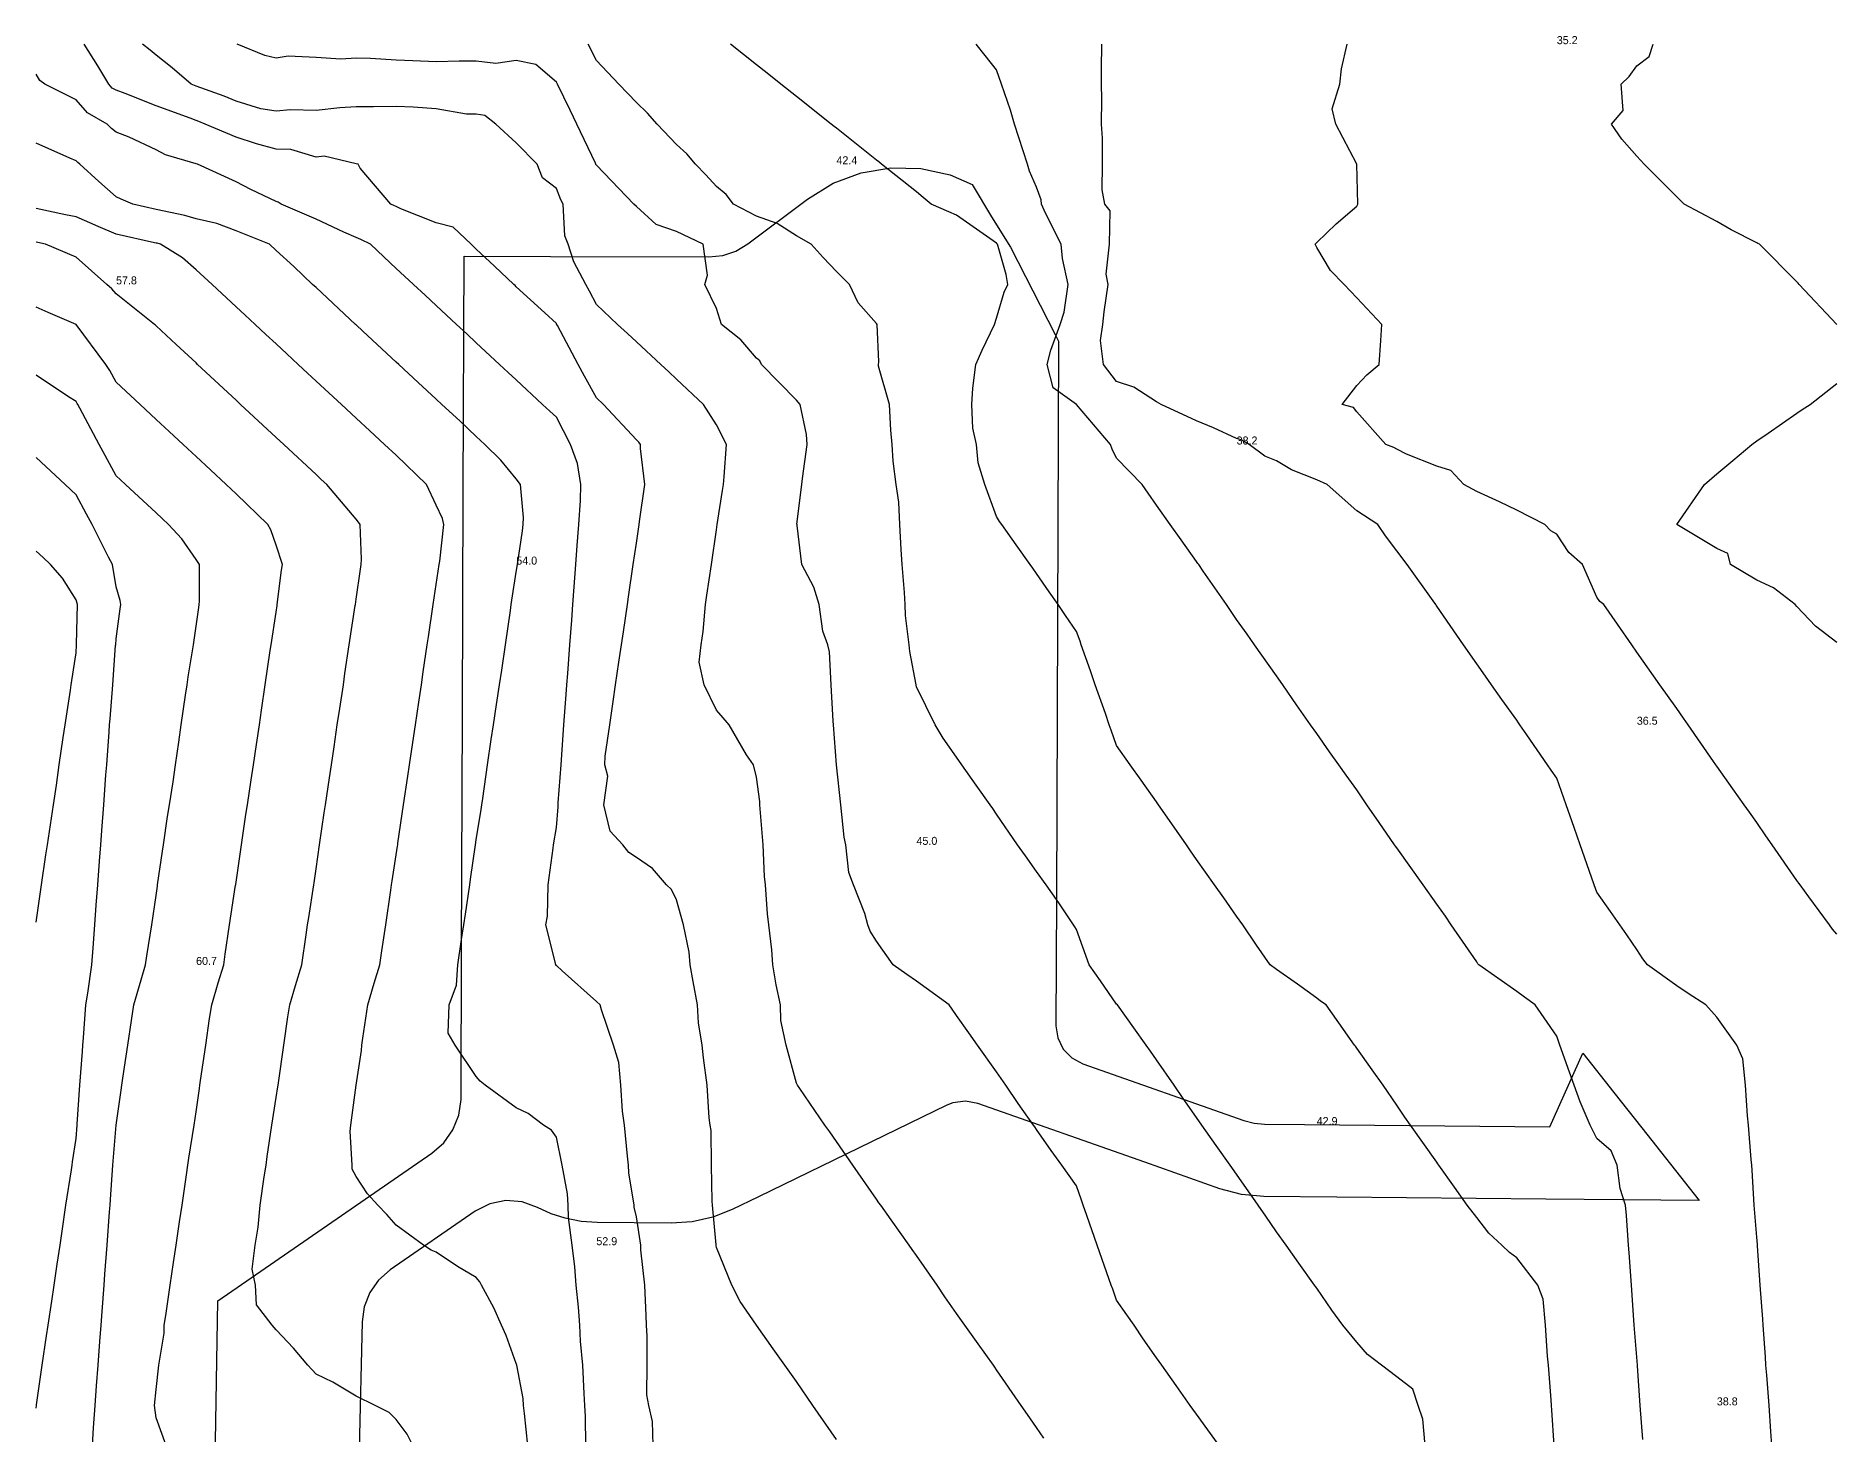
# Model space of a CAD drawing. Extents: x 0 to 225, y 0 to 336.
# Drawn here: x 0 to 225, y 161.3 to 336 of the extents above; entities that cross this region are included whole.
import ezdxf

# ---------------------------------------------------------------- set-up
doc = ezdxf.new("R2010")
doc.units = 0
for name, color, linetype in [('CONTOURS_MAJEURES', 3, 'CONTINUOUS'), ('CONTOURS_MINEURES', 8, 'CONTINUOUS'), ('PARCELLE', 4, 'CONTINUOUS'), ('POINTS_COTES', 7, 'CONTINUOUS')]:
    doc.layers.add(name, color=color, linetype=linetype)

msp = doc.modelspace()

# ---------------------------------------------------------------- linework, layer by layer
at = {"layer": 'CONTOURS_MAJEURES'}
for points in [[(100.002, 160.74), (97.054, 164.996), (95.003, 167.964), (93.555, 170.004), (92.08, 172.079), (90.003, 175), (87.988, 177.983), (86.935, 179.997), (85.003, 184.726), (84.957, 184.958), (84.957, 185.004), (84.957, 185.051), (84.533, 190.001), (84.494, 190.509), (84.373, 194.997), (84.334, 199.334), (84.23, 200.004), (84.089, 200.918), (83.854, 205.001), (83.387, 208.382), (83.206, 209.997), (82.771, 212.768), (82.632, 215.005), (82.092, 217.914), (81.722, 220.001), (81.621, 221.618), (80.897, 224.998), (80.004, 228.127), (79.412, 229.412), (78.788, 230.005), (77.033, 232.033), (75.004, 233.417), (74.062, 234.06), (73.294, 235.001), (71.717, 236.713), (70.936, 239.998), (71.422, 243.585), (71.072, 245.005), (71.096, 246.096), (71.671, 250.002), (72.098, 252.906), (72.406, 254.998), (72.82, 257.812), (73.141, 259.994), (73.394, 261.607), (73.888, 265.002), (74.03, 265.976), (74.616, 269.998), (75.004, 272.663), (75.303, 274.696), (75.347, 274.995), (75.406, 275.398), (76.082, 280.002), (75.51, 284.493), (75.504, 284.999), (75.294, 285.289), (75.004, 285.598), (70.879, 289.995), (70.004, 290.81), (68.535, 293.531), (67.74, 295.003), (65.14, 299.864), (65.067, 299.999), (65.046, 300.04), (65.005, 300.115), (63.576, 301.426), (60.005, 304.705), (59.854, 304.845), (59.693, 304.995), (57.278, 307.271), (55.005, 309.414), (54.371, 310.003), (52.129, 312.131), (49.995, 312.696), (45.572, 314.423), (44.995, 314.715), (44.805, 314.809), (44.333, 314.999), (40.495, 319.496), (40.245, 319.996), (39.995, 320.035), (36.002, 321.003), (34.996, 320.901), (31.844, 321.846), (29.996, 321.879), (27.54, 322.543), (24.996, 323.38), (21.151, 325.003), (20.329, 325.335), (19.997, 325.455), (19.257, 325.742), (14.997, 327.301), (11.154, 328.844), (9.997, 329.244), (9.519, 329.521), (9.096, 329.999), (7.718, 332.277), (6.031, 334.996)], [(200.742, 160.746), (200.399, 164.996), (200.082, 169.918), (200.077, 170.004), (199.996, 171.003), (199.673, 175), (199.39, 179.391), (199.351, 179.997), (199.026, 184.033), (198.948, 185.004), (198.708, 188.714), (198.603, 190.001), (197.923, 192.072), (197.549, 194.997), (196.787, 196.791), (194.996, 198.335), (194.163, 200.004), (192.909, 202.915), (192.168, 205.001), (191.599, 206.602), (190.391, 209.997), (189.997, 211.11), (188.406, 213.411), (187.305, 215.005), (185.975, 215.982), (184.997, 216.67), (180.26, 220.001), (180.151, 220.155), (179.997, 220.371), (176.792, 224.998), (176.074, 226.076), (174.998, 227.594), (173.287, 230.005), (169.998, 234.631), (169.846, 234.85), (169.742, 235.001), (167.801, 237.802), (166.28, 239.998), (164.998, 241.852), (163.691, 243.696), (162.762, 245.005), (161.614, 246.619), (159.999, 248.891), (159.229, 250.002), (157.499, 252.5), (155.768, 254.998), (154.999, 256.108), (152.236, 259.994), (151.307, 261.304), (149.999, 263.147), (148.717, 265.002), (145.833, 269.166), (145.263, 269.998), (145.153, 270.152), (145, 270.368), (143.077, 273.073), (141.71, 274.995), (140, 277.406), (138.939, 278.94), (138.205, 280.002), (135, 283.289), (134.435, 284.434), (134.253, 284.999), (130.001, 289.995), (127.092, 292.09), (126.323, 295.003), (126.798, 296.799), (127.95, 299.999), (128.46, 301.538), (128.951, 304.995), (128.233, 308.232), (128.088, 310.003), (126.112, 313.889), (125.63, 314.999), (125.572, 315.57), (125.001, 317.125), (124.141, 319.136), (123.866, 319.996), (123.334, 321.665), (122.232, 325.003), (121.766, 326.767), (120.621, 329.999), (120.001, 331.793), (118.581, 333.576), (117.45, 334.996)], [(16.247, 160), (14.997, 163.459), (14.791, 164.996), (14.997, 166.999), (15.327, 170.004), (15.988, 174.01), (16.026, 175), (16.204, 176.206), (16.762, 179.997), (17.176, 182.821), (17.497, 185.004), (17.928, 187.933), (18.249, 190.001), (18.804, 193.805), (18.977, 194.997), (19.107, 195.888), (19.752, 200.004), (19.997, 201.67), (20.42, 204.577), (20.482, 205.001), (20.565, 205.569), (21.21, 209.997), (21.692, 213.307), (21.957, 215.005), (22.774, 217.781), (23.443, 220.001), (23.641, 221.356), (24.171, 224.998), (24.939, 229.947), (24.947, 230.005), (24.954, 230.048), (24.996, 230.338), (25.676, 235.001), (26.225, 238.77), (26.418, 239.998), (26.877, 243.122), (27.153, 245.005), (27.525, 247.532), (27.909, 250.002), (28.174, 251.822), (28.637, 254.998), (29.258, 259.256), (29.365, 259.994), (29.996, 264.063), (30.123, 264.875), (30.142, 265.002), (30.686, 269.309), (30.788, 269.998), (29.996, 272.421), (29.347, 274.346), (28.96, 274.995), (24.996, 278.824), (23.747, 280.002), (21.815, 281.819), (19.997, 283.488), (18.372, 284.999), (16.633, 286.634), (14.997, 288.136), (12.997, 289.995), (9.997, 292.79), (9.222, 294.226), (8.739, 295.003), (4.998, 299.999), (1.498, 301.498), (-0.002, 302.14)]]:
    msp.add_lwpolyline(points, dxfattribs=at)
at = {"layer": 'CONTOURS_MINEURES'}
for points in [[(100.002, 160.74), (97.054, 164.996), (95.003, 167.964), (93.555, 170.004), (92.08, 172.079), (90.003, 175), (87.988, 177.983), (86.935, 179.997), (85.003, 184.726), (84.957, 184.958), (84.957, 185.004), (84.957, 185.051), (84.533, 190.001), (84.494, 190.509), (84.373, 194.997), (84.334, 199.334), (84.23, 200.004), (84.089, 200.918), (83.854, 205.001), (83.387, 208.382), (83.206, 209.997), (82.771, 212.768), (82.632, 215.005), (82.092, 217.914), (81.722, 220.001), (81.621, 221.618), (80.897, 224.998), (80.004, 228.127), (79.412, 229.412), (78.788, 230.005), (77.033, 232.033), (75.004, 233.417), (74.062, 234.06), (73.294, 235.001), (71.717, 236.713), (70.936, 239.998), (71.422, 243.585), (71.072, 245.005), (71.096, 246.096), (71.671, 250.002), (72.098, 252.906), (72.406, 254.998), (72.82, 257.812), (73.141, 259.994), (73.394, 261.607), (73.888, 265.002), (74.03, 265.976), (74.616, 269.998), (75.004, 272.663), (75.303, 274.696), (75.347, 274.995), (75.406, 275.398), (76.082, 280.002), (75.51, 284.493), (75.504, 284.999), (75.294, 285.289), (75.004, 285.598), (70.879, 289.995), (70.004, 290.81), (68.535, 293.531), (67.74, 295.003), (65.14, 299.864), (65.067, 299.999), (65.046, 300.04), (65.005, 300.115), (63.576, 301.426), (60.005, 304.705), (59.854, 304.845), (59.693, 304.995), (57.278, 307.271), (55.005, 309.414), (54.371, 310.003), (52.129, 312.131), (49.995, 312.696), (45.572, 314.423), (44.995, 314.715), (44.805, 314.809), (44.333, 314.999), (40.495, 319.496), (40.245, 319.996), (39.995, 320.035), (36.002, 321.003), (34.996, 320.901), (31.844, 321.846), (29.996, 321.879), (27.54, 322.543), (24.996, 323.38), (21.151, 325.003), (20.329, 325.335), (19.997, 325.455), (19.257, 325.742), (14.997, 327.301), (11.154, 328.844), (9.997, 329.244), (9.519, 329.521), (9.096, 329.999), (7.718, 332.277), (6.031, 334.996)], [(125.924, 160.922), (125.001, 162.221), (123.865, 163.861), (123.078, 164.996), (120.001, 169.448), (119.77, 169.773), (119.606, 170.004), (117.694, 172.694), (116.054, 175), (115.001, 176.481), (113.562, 178.558), (112.566, 179.997), (110.002, 183.706), (109.463, 184.465), (109.081, 185.004), (106.82, 188.184), (105.528, 190.001), (105.31, 190.308), (105.002, 190.741), (102.054, 194.997), (100.002, 197.964), (99.156, 199.157), (98.555, 200.004), (95.419, 204.584), (95.131, 205.001), (95.078, 205.077), (95.003, 205.218), (93.724, 209.997), (93.05, 213.049), (92.993, 215.005), (92.472, 217.534), (92.044, 220.001), (91.908, 221.905), (91.546, 224.998), (91.397, 226.394), (91.137, 230.005), (91.031, 231.032), (90.836, 235.001), (90.482, 239.519), (90.444, 239.998), (90.424, 240.419), (90.003, 243.465), (89.633, 245.005), (88.753, 246.254), (86.582, 250.002), (85.86, 250.858), (85.003, 251.819), (83.459, 254.998), (82.835, 257.827), (83.109, 259.994), (83.367, 261.633), (83.631, 265.002), (83.817, 266.188), (84.372, 269.998), (85.003, 274.329), (85.101, 274.995), (85.766, 279.238), (85.877, 280.002), (85.992, 280.991), (86.279, 284.999), (85.003, 287.448), (83.378, 289.995), (80.004, 293.176), (79.064, 294.062), (78.042, 295.003), (75.004, 297.824), (73.883, 298.879), (72.662, 299.999), (70.004, 302.497), (69.144, 304.135), (68.675, 304.995), (67.205, 307.8), (66.465, 310.003), (66.056, 311.053), (65.844, 314.999), (65.555, 315.549), (65.005, 316.951), (63.294, 318.286), (62.597, 319.996), (60.005, 322.692), (57.434, 325.003), (56.081, 326.078), (55.005, 326.243), (53.762, 326.243), (49.995, 326.918), (47.102, 327.108), (44.995, 327.207), (42.168, 327.174), (39.995, 327.187), (37.945, 327.052), (34.996, 326.721), (31.795, 326.801), (29.996, 326.614), (28.081, 326.917), (24.996, 327.89), (23.493, 328.497), (19.997, 329.763), (19.386, 329.999), (17.023, 332.024), (14.997, 333.621), (14.243, 334.243), (13.293, 334.996)], [(147.837, 160), (145, 163.886), (144.538, 164.535), (144.21, 164.996), (142.461, 167.462), (140.658, 170.004), (140, 170.929), (138.308, 173.309), (137.18, 175), (136.288, 176.287), (135, 178.146), (134.515, 179.512), (134.342, 179.997), (133.204, 183.205), (132.566, 185.004), (131.3, 188.702), (130.845, 190.001), (130.625, 190.625), (130.001, 192.406), (128.159, 194.997), (126.847, 196.846), (125.001, 199.448), (124.77, 199.773), (124.606, 200.004), (122.693, 202.695), (121.155, 205.001), (120.001, 206.666), (117.633, 209.997), (116.54, 211.538), (115.001, 213.706), (114.463, 214.465), (114.104, 215.005), (110.002, 217.966), (108.806, 218.806), (107.107, 220.001), (105.002, 222.962), (104.205, 224.201), (103.902, 224.998), (103.555, 226.447), (102.112, 230.005), (101.536, 231.538), (101.19, 235.001), (100.952, 235.951), (100.552, 239.998), (100.002, 245.005), (99.618, 250.002), (99.572, 250.431), (99.339, 254.998), (99.129, 259.121), (98.918, 259.994), (98.304, 261.695), (97.825, 265.002), (97.19, 267.188), (95.676, 269.998), (95.111, 274.886), (95.074, 274.995), (95.063, 275.055), (95.687, 280.002), (95.741, 280.74), (96.326, 284.999), (96.264, 286.259), (95.457, 289.995), (95.003, 290.522), (90.644, 295.003), (90.434, 295.433), (90.003, 295.76), (88.072, 298.069), (85.628, 299.999), (85.003, 301.997), (83.575, 304.995), (83.871, 306.129), (83.364, 310.003), (80.004, 311.616), (77.459, 312.457), (75.004, 314.715), (74.695, 314.999), (70.004, 319.867), (69.96, 319.952), (69.943, 319.996), (69.885, 320.115), (67.551, 325.003), (66.735, 326.732), (65.13, 329.999), (65.005, 330.24), (62.456, 332.449), (60.005, 332.966), (57.438, 332.565), (55.005, 332.867), (52.871, 332.867), (49.995, 332.785), (47.073, 332.919), (44.995, 333.015), (41.775, 333.218), (39.995, 333.229), (38.1, 333.102), (34.996, 333.319), (31.503, 333.49), (29.996, 333.245), (28.592, 333.593), (25.115, 334.996)], [(173.546, 160), (173.281, 163.281), (172.698, 164.996), (172.013, 167.014), (169.998, 168.554), (168.102, 170.004), (166.362, 171.367), (164.998, 172.905), (163.288, 175), (161.892, 176.893), (159.999, 179.627), (159.845, 179.843), (159.735, 179.997), (157.768, 182.77), (156.183, 185.004), (154.999, 186.67), (153.635, 188.638), (152.691, 190.001), (149.999, 193.887), (149.21, 194.997), (147.461, 197.462), (145.657, 200.004), (145, 200.93), (143.333, 203.335), (142.179, 205.001), (140, 208.147), (139.231, 209.229), (138.684, 209.997), (137.154, 212.154), (135.132, 215.005), (135, 215.099), (133, 218.003), (131.579, 220.001), (130.001, 224.442), (129.773, 224.77), (129.616, 224.998), (127.77, 227.771), (126.185, 230.005), (125.001, 231.67), (123.616, 233.618), (122.633, 235.001), (120.001, 238.845), (119.54, 239.537), (119.212, 239.998), (117.463, 242.463), (115.659, 245.005), (115.001, 245.931), (113.335, 248.336), (112.319, 250.002), (110.002, 254.748), (109.949, 254.945), (109.944, 254.998), (109.169, 259.162), (109.107, 259.994), (108.647, 263.645), (108.566, 265.002), (108.491, 266.511), (108.223, 269.998), (108.095, 271.904), (107.915, 274.995), (107.806, 277.803), (107.475, 280.002), (107.101, 282.901), (106.956, 284.999), (106.81, 286.806), (106.631, 289.995), (105.24, 294.764), (105.27, 295.003), (105.308, 295.308), (105.108, 299.999), (105.002, 300.112), (102.715, 302.71), (101.643, 304.995), (100.002, 306.589), (98.348, 308.346), (96.834, 310.003), (95.003, 311.059), (92.614, 312.612), (90.003, 313.534), (87.146, 314.999), (86.226, 316.221), (85.003, 317.227), (83.681, 318.674), (82.375, 319.996), (81.306, 321.3), (80.004, 322.466), (77.599, 325.003), (76.389, 326.387), (75.004, 327.699), (72.817, 329.999), (70.004, 332.958), (68.985, 334.996)], [(189.674, 160), (189.391, 164.391), (189.352, 164.996), (189.295, 165.699), (188.948, 170.004), (188.856, 171.143), (188.603, 175), (188.28, 178.282), (187.65, 179.997), (184.997, 183.423), (184.102, 184.107), (183.122, 185.004), (181.512, 186.518), (179.997, 188.45), (178.813, 190.001), (177.228, 192.23), (175.261, 194.997), (175.151, 195.151), (174.998, 195.368), (171.708, 200.004), (170.998, 201.004), (169.998, 202.503), (168.288, 205.001), (166.921, 206.923), (164.998, 209.627), (164.844, 209.844), (164.735, 209.997), (162.768, 212.771), (161.183, 215.005), (160.488, 215.493), (159.999, 215.853), (157.607, 217.612), (154.999, 219.446), (154.209, 220.001), (152.461, 222.461), (150.768, 224.998), (149.999, 226.11), (148.384, 228.387), (147.236, 230.005), (145, 233.151), (144.23, 234.233), (143.718, 235.001), (142.197, 237.197), (140.256, 239.998), (140, 240.369), (138.077, 243.079), (136.711, 245.005), (135, 247.411), (134.327, 249.329), (134.091, 250.002), (133.6, 251.401), (132.338, 254.998), (131.731, 256.728), (130.585, 259.994), (130.437, 260.432), (130.001, 261.664), (128.637, 263.636), (127.693, 265.002), (126.592, 266.592), (125.001, 268.888), (124.539, 269.537), (124.211, 269.998), (122.463, 272.458), (120.659, 274.995), (120.386, 275.38), (120.001, 275.996), (118.552, 280.002), (117.694, 282.693), (117.501, 284.999), (117.04, 287.036), (116.921, 289.995), (117.023, 292.019), (117.433, 295.003), (118.218, 296.785), (119.765, 299.999), (120.001, 300.756), (120.96, 304.037), (121.401, 304.995), (121.218, 306.215), (120.113, 310.003), (120.056, 310.058), (120.001, 310.142), (119.566, 310.437), (115.001, 313.637), (114.056, 314.054), (111.82, 314.999), (110.847, 315.844), (110.002, 316.537), (105.647, 319.996), (105.288, 320.282), (105.002, 320.509), (102.502, 322.499), (100.002, 324.489), (99.713, 324.713), (99.357, 325.003), (95.003, 328.462), (93.067, 329.999), (91.36, 331.356), (90.003, 332.434), (86.777, 334.996)], [(200.742, 160.746), (200.399, 164.996), (200.082, 169.918), (200.077, 170.004), (199.996, 171.003), (199.673, 175), (199.39, 179.391), (199.351, 179.997), (199.026, 184.033), (198.948, 185.004), (198.708, 188.714), (198.603, 190.001), (197.923, 192.072), (197.549, 194.997), (196.787, 196.791), (194.996, 198.335), (194.163, 200.004), (192.909, 202.915), (192.168, 205.001), (191.599, 206.602), (190.391, 209.997), (189.997, 211.11), (188.406, 213.411), (187.305, 215.005), (185.975, 215.982), (184.997, 216.67), (180.26, 220.001), (180.151, 220.155), (179.997, 220.371), (176.792, 224.998), (176.074, 226.076), (174.998, 227.594), (173.287, 230.005), (169.998, 234.631), (169.846, 234.85), (169.742, 235.001), (167.801, 237.802), (166.28, 239.998), (164.998, 241.852), (163.691, 243.696), (162.762, 245.005), (161.614, 246.619), (159.999, 248.891), (159.229, 250.002), (157.499, 252.5), (155.768, 254.998), (154.999, 256.108), (152.236, 259.994), (151.307, 261.304), (149.999, 263.147), (148.717, 265.002), (145.833, 269.166), (145.263, 269.998), (145.153, 270.152), (145, 270.368), (143.077, 273.073), (141.71, 274.995), (140, 277.406), (138.939, 278.94), (138.205, 280.002), (135, 283.289), (134.435, 284.434), (134.253, 284.999), (130.001, 289.995), (127.092, 292.09), (126.323, 295.003), (126.798, 296.799), (127.95, 299.999), (128.46, 301.538), (128.951, 304.995), (128.233, 308.232), (128.088, 310.003), (126.112, 313.889), (125.63, 314.999), (125.572, 315.57), (125.001, 317.125), (124.141, 319.136), (123.866, 319.996), (123.334, 321.665), (122.232, 325.003), (121.766, 326.767), (120.621, 329.999), (120.001, 331.793), (118.581, 333.576), (117.45, 334.996)], [(216.85, 160), (216.737, 161.741), (216.527, 164.996), (216.223, 168.774), (216.124, 170.004), (216.056, 171.064), (215.801, 175), (215.741, 175.746), (215.398, 179.997), (215.081, 184.918), (215.076, 185.004), (215.07, 185.079), (214.995, 186.003), (214.673, 190.001), (214.389, 194.391), (214.35, 194.997), (214.293, 195.7), (213.947, 200.004), (213.834, 201.164), (213.578, 205.001), (213.253, 208.256), (212.495, 209.997), (209.995, 213.487), (208.607, 215.005), (206.409, 216.417), (204.996, 217.41), (201.312, 220.001), (200.765, 220.77), (199.996, 221.923), (198.765, 223.768), (197.891, 224.998), (196.689, 226.692), (194.996, 229.078), (194.672, 230.005), (193.458, 233.464), (192.919, 235.001), (192.16, 237.163), (191.165, 239.998), (189.997, 243.336), (189.304, 244.312), (188.843, 245.005), (186.247, 248.753), (185.382, 250.002), (185.224, 250.229), (184.997, 250.557), (183.151, 253.153), (181.839, 254.998), (181.074, 256.074), (179.997, 257.589), (178.331, 259.994), (174.998, 264.816), (174.921, 264.925), (174.866, 265.002), (174.543, 265.456), (171.314, 269.998), (169.998, 271.721), (168.58, 273.578), (167.623, 274.995), (164.998, 276.719), (161.295, 280.002), (159.999, 280.58), (156.852, 281.854), (154.999, 282.944), (153.542, 283.543), (151.562, 284.999), (150.574, 285.573), (149.999, 285.761), (147.094, 287.091), (145, 287.938), (140.555, 289.995), (140, 290.339), (137.173, 292.171), (135, 292.873), (133.364, 295.003), (132.984, 297.984), (133.28, 299.999), (133.444, 301.554), (133.934, 304.995), (133.715, 306.283), (134.114, 310.003), (134.194, 314.193), (133.547, 314.999), (133.215, 316.784), (133.261, 319.996), (133.261, 323.261), (133.096, 325.003), (133.145, 328.146), (133.115, 329.999), (133.115, 331.883), (133.167, 334.996)], [(225.005, 223.832), (224.466, 224.459), (224.057, 224.998), (221.498, 228.503), (220.39, 230.005), (220.226, 230.236), (219.995, 230.56), (216.918, 235.001), (216.131, 236.137), (214.995, 237.777), (214.072, 239.075), (213.416, 239.998), (211.995, 242.001), (209.995, 244.82), (209.867, 245.005), (209.579, 245.422), (206.406, 250.002), (205.829, 250.834), (204.996, 252.037), (202.891, 254.998), (199.996, 259.069), (199.355, 259.994), (197.572, 262.574), (195.894, 265.002), (195.394, 265.399), (194.996, 265.922), (193.194, 269.998), (191.508, 271.508), (189.997, 273.815), (189.238, 274.236), (188.506, 274.995), (184.997, 276.816), (182.837, 277.839), (179.997, 279.145), (178.387, 280.002), (176.767, 281.771), (174.998, 282.273), (171.224, 283.773), (169.998, 284.429), (169.622, 284.623), (168.644, 284.999), (164.998, 289.065), (164.602, 289.599), (163.18, 289.995), (164.998, 292.352), (166.284, 293.715), (167.811, 295.003), (167.998, 298), (168.123, 299.999), (164.998, 303.33), (163.436, 304.995), (161.717, 306.717), (159.999, 309.586), (159.813, 310.003), (159.999, 310.241), (162.437, 312.562), (164.998, 314.772), (165.15, 314.999), (164.998, 319.996), (162.379, 325.003), (161.922, 326.925), (162.893, 329.999), (163.094, 331.903), (163.822, 334.996)], [(225.005, 299.999), (220.289, 304.995), (220.151, 305.152), (219.995, 305.308), (215.308, 310.003), (215.101, 310.109), (214.995, 310.164), (211.804, 311.81), (209.995, 312.834), (205.933, 314.999), (205.464, 315.468), (204.996, 315.936), (200.933, 319.996), (199.996, 320.997), (198.121, 323.125), (196.838, 325.003), (198.282, 326.716), (198.022, 329.999), (199.035, 330.96), (199.996, 332.271), (201.521, 333.472), (202.041, 334.996)], [(77.117, 160), (77.033, 162.969), (76.542, 164.996), (76.3, 166.295), (76.334, 170.004), (76.368, 173.638), (76.254, 175), (76.223, 176.219), (76.063, 179.997), (75.575, 184.432), (75.575, 185.004), (75.004, 188.531), (74.749, 189.746), (74.729, 190.001), (74.061, 194.054), (74.004, 194.997), (73.893, 196.11), (73.539, 200.004), (73.257, 201.75), (73.072, 205.001), (72.817, 207.811), (72.166, 209.997), (70.629, 214.379), (70.488, 215.005), (70.004, 215.433), (65.719, 219.287), (65.005, 219.929), (64.956, 219.953), (64.918, 220.001), (64.93, 220.076), (63.713, 224.998), (63.899, 226.105), (63.975, 230.005), (64.607, 234.604), (64.665, 235.001), (65.005, 237.187), (65.249, 239.753), (65.232, 239.998), (65.241, 240.235), (65.59, 245.005), (65.636, 245.636), (65.956, 250.002), (66.232, 253.772), (66.322, 254.998), (66.426, 256.418), (66.704, 259.994), (66.928, 263.076), (67.078, 265.002), (67.241, 267.237), (67.444, 269.998), (67.618, 272.383), (67.809, 274.995), (68.015, 278.01), (68.046, 280.002), (67.65, 282.646), (66.784, 284.999), (65.005, 288.408), (64.187, 289.177), (63.296, 289.995), (60.005, 293.058), (59.005, 294.001), (57.917, 295.003), (55.005, 297.706), (53.821, 298.818), (52.532, 299.999), (49.995, 302.35), (48.631, 303.633), (47.147, 304.995), (46.025, 306.027), (44.995, 306.998), (43.45, 308.455), (41.768, 310.003), (40.586, 310.593), (39.995, 310.831), (38.474, 311.523), (34.996, 313.14), (30.613, 314.999), (30.25, 315.253), (29.996, 315.362), (26.854, 316.856), (24.996, 317.784), (20.175, 319.996), (19.997, 320.051), (16.156, 321.156), (14.997, 321.786), (11.622, 323.376), (9.997, 324.017), (9.447, 324.451), (8.905, 325.003), (6.433, 326.437), (4.998, 328.06), (1.116, 329.999), (0.47, 330.471), (-0.002, 331.23)], [(68.677, 160), (68.636, 163.629), (68.555, 164.996), (68.501, 166.502), (68.318, 170.004), (68.02, 173.018), (67.933, 175), (67.759, 177.244), (67.478, 179.997), (67.316, 182.312), (66.999, 185.004), (66.531, 188.476), (66.464, 190.001), (66.412, 191.407), (65.749, 194.997), (65.005, 198.502), (64.38, 199.379), (63.398, 200.004), (61.466, 201.465), (60.005, 202.162), (56.099, 205.001), (55.498, 205.493), (55.005, 206.061), (52.347, 209.997), (51.491, 211.493), (51.623, 215.005), (52.523, 217.48), (52.697, 220.001), (53.162, 223.16), (53.449, 224.998), (53.647, 226.355), (54.178, 230.005), (54.283, 230.725), (54.908, 235.001), (55.005, 235.626), (55.598, 239.405), (55.685, 239.998), (55.801, 240.794), (56.413, 245.005), (56.87, 248.139), (57.162, 250.002), (57.534, 252.529), (57.897, 254.998), (58.183, 256.819), (58.646, 259.994), (59.266, 264.262), (59.374, 265.002), (59.454, 265.552), (60.005, 269.062), (60.151, 269.998), (60.768, 274.233), (60.879, 274.995), (60.905, 275.896), (60.548, 280.002), (60.005, 280.696), (58.055, 283.05), (56.081, 284.999), (55.005, 285.998), (52.94, 287.936), (50.693, 289.995), (49.995, 290.643), (47.753, 292.757), (45.312, 295.003), (44.995, 295.296), (40.829, 299.166), (39.995, 299.941), (39.965, 299.969), (39.933, 299.999), (34.996, 304.589), (34.558, 304.995), (32.208, 307.211), (29.996, 309.246), (29.184, 310.003), (24.996, 311.685), (22.597, 312.601), (19.997, 313.192), (18.591, 313.594), (14.997, 314.367), (12.113, 314.999), (10.652, 315.653), (9.997, 315.947), (7.851, 317.851), (5.478, 319.996), (5.21, 320.208), (4.998, 320.424), (4.217, 320.778), (-0.002, 322.652)], [(61.433, 160), (61.028, 163.974), (60.923, 164.996), (60.87, 165.863), (60.062, 170.004), (60.005, 170.231), (58.725, 173.721), (58.163, 175), (57.2, 177.194), (55.666, 179.997), (55.448, 180.44), (55.005, 180.97), (52.667, 182.334), (49.995, 184.133), (49.37, 184.378), (48.395, 185.004), (44.995, 187.502), (43.815, 188.821), (42.698, 190.001), (41.424, 191.428), (39.995, 193.569), (39.476, 194.478), (39.496, 194.997), (39.231, 199.239), (39.346, 200.004), (39.995, 205.001), (40.671, 209.322), (40.724, 209.997), (40.848, 210.851), (41.452, 215.005), (42.251, 217.747), (42.936, 220.001), (43.216, 221.78), (43.685, 224.998), (44.313, 229.322), (44.413, 230.005), (44.487, 230.513), (44.995, 233.752), (45.165, 234.832), (45.189, 235.001), (45.222, 235.229), (45.917, 239.998), (46.436, 243.562), (46.662, 245.005), (46.949, 246.958), (47.397, 250.002), (47.811, 252.816), (48.15, 254.998), (48.385, 256.607), (48.878, 259.994), (49.02, 260.971), (49.607, 265.002), (49.995, 267.5), (50.384, 269.998), (50.445, 270.447), (50.947, 274.995), (50.775, 275.775), (49.995, 277.434), (48.775, 280.002), (44.995, 283.647), (43.54, 284.999), (41.692, 286.694), (39.995, 288.29), (38.16, 289.995), (34.996, 292.906), (33.912, 293.917), (32.746, 295.003), (31.329, 296.335), (29.996, 297.559), (28.731, 298.735), (27.371, 299.999), (26.148, 301.15), (24.996, 302.207), (21.997, 304.995), (19.997, 306.796), (18.29, 308.294), (15.544, 310.003), (15.119, 310.124), (14.997, 310.15), (14.808, 310.192), (9.997, 311.262), (7.775, 312.223), (4.998, 313.411), (3.691, 313.694), (-0.002, 314.491)], [(47.071, 160), (46.387, 161.391), (44.995, 163.233), (44.113, 164.115), (42.387, 164.996), (39.995, 166.168), (37.101, 167.895), (34.996, 168.891), (33.97, 170.004), (32.149, 172.155), (29.996, 174.429), (29.52, 175), (27.564, 177.566), (27.425, 179.997), (27.02, 182.024), (27.392, 185.004), (27.764, 187.235), (28.006, 190.001), (28.519, 193.521), (28.734, 194.997), (28.895, 196.1), (29.462, 200.004), (29.996, 203.439), (30.208, 204.789), (30.239, 205.001), (30.28, 205.285), (30.967, 209.997), (31.479, 213.519), (31.712, 215.005), (32.427, 217.434), (33.2, 220.001), (33.746, 223.748), (33.928, 224.998), (34.064, 225.931), (34.702, 230.005), (34.739, 230.261), (34.996, 232.004), (35.433, 235.001), (36.013, 238.982), (36.161, 239.998), (36.648, 243.35), (36.907, 245.005), (37.237, 247.245), (37.643, 250.002), (37.962, 252.034), (38.394, 254.998), (38.597, 256.395), (39.122, 259.994), (39.881, 264.887), (39.897, 265.002), (39.995, 265.668), (40.546, 269.448), (40.627, 269.998), (40.666, 270.668), (40.479, 274.995), (40.302, 275.301), (39.995, 275.667), (36.325, 280.002), (35.632, 280.638), (34.996, 281.237), (30.945, 284.999), (29.996, 285.88), (25.566, 289.995), (25.269, 290.268), (24.996, 290.525), (20.187, 295.003), (19.997, 295.179), (17.497, 297.501), (14.997, 299.825), (14.906, 299.908), (14.807, 299.999), (9.997, 303.796), (9.462, 304.46), (8.855, 304.995), (4.998, 308.375), (1.174, 310.003), (0.207, 310.212), (-0.002, 310.257)], [(16.247, 160), (14.997, 163.459), (14.791, 164.996), (14.997, 166.999), (15.327, 170.004), (15.988, 174.01), (16.026, 175), (16.204, 176.206), (16.762, 179.997), (17.176, 182.821), (17.497, 185.004), (17.928, 187.933), (18.249, 190.001), (18.804, 193.805), (18.977, 194.997), (19.107, 195.888), (19.752, 200.004), (19.997, 201.67), (20.42, 204.577), (20.482, 205.001), (20.565, 205.569), (21.21, 209.997), (21.692, 213.307), (21.957, 215.005), (22.774, 217.781), (23.443, 220.001), (23.641, 221.356), (24.171, 224.998), (24.939, 229.947), (24.947, 230.005), (24.954, 230.048), (24.996, 230.338), (25.676, 235.001), (26.225, 238.77), (26.418, 239.998), (26.877, 243.122), (27.153, 245.005), (27.525, 247.532), (27.909, 250.002), (28.174, 251.822), (28.637, 254.998), (29.258, 259.256), (29.365, 259.994), (29.996, 264.063), (30.123, 264.875), (30.142, 265.002), (30.686, 269.309), (30.788, 269.998), (29.996, 272.421), (29.347, 274.346), (28.96, 274.995), (24.996, 278.824), (23.747, 280.002), (21.815, 281.819), (19.997, 283.488), (18.372, 284.999), (16.633, 286.634), (14.997, 288.136), (12.997, 289.995), (9.997, 292.79), (9.222, 294.226), (8.739, 295.003), (4.998, 299.999), (1.498, 301.498), (-0.002, 302.14)], [(7.042, 160), (7.182, 162.183), (7.388, 164.996), (7.566, 167.432), (7.754, 170.004), (7.987, 172.991), (8.144, 175), (8.27, 176.726), (8.51, 179.997), (8.611, 181.385), (8.876, 185.004), (9.182, 189.185), (9.241, 190.001), (9.296, 190.701), (9.609, 194.997), (9.997, 200.004), (10.633, 204.366), (10.726, 205.001), (10.859, 205.862), (11.468, 209.997), (11.92, 213.079), (12.203, 215.005), (13.122, 218.127), (13.686, 220.001), (13.853, 221.144), (14.458, 224.998), (14.997, 228.67), (15.167, 229.835), (15.191, 230.005), (15.802, 234.197), (15.919, 235.001), (16.438, 238.558), (16.664, 239.998), (17.116, 242.883), (17.424, 245.005), (17.838, 247.844), (18.152, 250.002), (18.69, 253.692), (18.88, 254.998), (19.022, 255.972), (19.654, 259.994), (19.997, 262.331), (20.336, 264.662), (20.385, 265.002), (20.422, 265.427), (20.422, 269.998), (19.997, 270.633), (18.211, 273.21), (16.559, 274.995), (15.755, 275.753), (14.997, 276.45), (11.185, 280.002), (10.573, 280.578), (9.997, 281.106), (8.63, 283.632), (7.904, 284.999), (5.471, 289.522), (5.218, 289.995), (5.141, 290.138), (4.998, 290.368), (4.052, 290.942), (-0.002, 293.637)], [(225.005, 260.283), (222.307, 262.306), (219.995, 264.774), (219.782, 265.002), (217.078, 267.084), (214.995, 268.04), (211.7, 269.998), (211.384, 271.386), (209.995, 272.024), (204.996, 274.995), (208.433, 280.002), (209.995, 281.317), (211.995, 283), (214.37, 284.999), (214.995, 285.453), (216.424, 286.426), (219.995, 288.909), (220.637, 289.354), (221.665, 289.995), (225.005, 292.631)], [(-0.002, 164.663), (0.047, 164.996), (0.055, 165.053), (0.775, 170.004), (1.312, 173.688), (1.518, 175), (1.964, 178.032), (2.253, 179.997), (2.642, 182.644), (3.008, 185.004), (3.261, 186.74), (3.736, 190.001), (4.423, 194.423), (4.508, 194.997), (4.57, 195.425), (4.998, 198.335), (5.12, 200.004), (5.129, 200.136), (5.486, 205.001), (5.793, 209.202), (5.851, 209.997), (5.919, 210.92), (6.236, 215.005), (6.455, 216.461), (6.973, 220.001), (7.129, 222.131), (7.339, 224.998), (7.532, 227.467), (7.716, 230.005), (7.945, 232.95), (8.095, 235.001), (8.225, 236.773), (8.461, 239.998), (8.734, 243.74), (8.827, 245.005), (9.129, 249.134), (9.193, 250.002), (9.251, 250.748), (9.583, 254.998), (9.945, 259.942), (9.949, 259.994), (9.997, 260.71), (10.51, 264.488), (10.586, 265.002), (10.528, 265.533), (9.997, 267.223), (9.54, 269.998), (9.048, 270.947), (7.01, 274.995), (6.304, 276.303), (4.998, 278.721), (3.623, 280.002), (-0.002, 283.372)], [(-0.002, 225.331), (0.591, 229.411), (0.684, 230.005), (1.237, 233.763), (1.42, 235.001), (1.665, 236.667), (2.182, 239.998), (2.54, 242.459), (2.91, 245.005), (3.407, 248.412), (3.639, 250.002), (4.308, 254.309), (4.41, 254.998), (4.485, 255.511), (4.998, 258.995), (5.071, 259.994), (5.076, 260.073), (5.177, 265.002), (4.998, 265.605), (3.298, 268.3), (1.81, 269.998), (0.877, 270.877), (-0.002, 271.683)]]:
    msp.add_lwpolyline(points, dxfattribs=at)
at = {"layer": 'PARCELLE'}
msp.add_lwpolyline([(21.877, 127.894), (22.717, 178.038), (49.45, 196.486), (50.931, 197.79), (52.076, 199.408), (52.813, 201.238), (53.111, 203.184), (53.138, 222.052), (53.271, 251.137), (53.384, 279.223), (53.488, 308.538), (64.294, 308.497), (84.065, 308.422), (85.796, 308.606), (87.441, 309.159), (88.938, 310.044), (96.378, 315.658), (99.575, 317.626), (103.096, 318.941), (106.79, 319.556), (110.547, 319.461), (114.218, 318.657), (116.946, 317.473), (119.387, 313.435), (119.387, 313.435), (121.761, 309.647), (127.326, 298.738), (127.728, 297.914), (127.563, 251.509), (127.496, 228.438), (127.416, 212.406), (127.652, 210.886), (128.338, 209.501), (129.408, 208.392), (130.77, 207.66), (150.895, 200.569), (152.181, 200.238), (153.5, 200.116), (158.498, 200.059), (189.131, 199.772), (193.237, 208.992), (197.129, 204.092), (200.625, 199.644), (207.778, 190.578), (188.627, 190.738), (162.531, 190.992), (153.415, 191.077), (150.619, 191.333), (147.897, 192.058), (138.522, 195.362), (117.669, 202.709), (116.122, 202.993), (114.561, 202.778), (113.809, 202.485), (90.251, 191.06), (86.977, 189.472), (84.54, 188.506), (81.985, 187.93), (79.365, 187.756), (70.12, 187.842), (68.092, 187.981), (66.106, 188.369), (64.342, 188.935), (62.66, 189.71), (60.738, 190.407), (58.7, 190.565), (56.687, 190.165), (54.859, 189.243), (44.225, 181.911), (42.794, 180.647), (41.71, 179.088), (41.013, 177.317), (40.755, 175.441), (40.387, 159.524)], dxfattribs=at)

# ---------------------------------------------------------------- texts
at = {"layer": 'POINTS_COTES'}
for s, p in [('35.2', (189.997, 334.996)), ('42.4', (100.002, 319.996)), ('57.8', (9.997, 304.995)), ('38.2', (149.999, 284.999)), ('54.0', (60.005, 269.998)), ('36.5', (199.996, 250.002)), ('45.0', (110.002, 235.001)), ('60.7', (19.997, 220.001)), ('42.9', (159.999, 200.004)), ('52.9', (70.004, 185.004)), ('38.8', (209.995, 164.996))]:
    msp.add_text(s, height=1, dxfattribs=at).set_placement(p)

doc.saveas('drawing.dxf')
